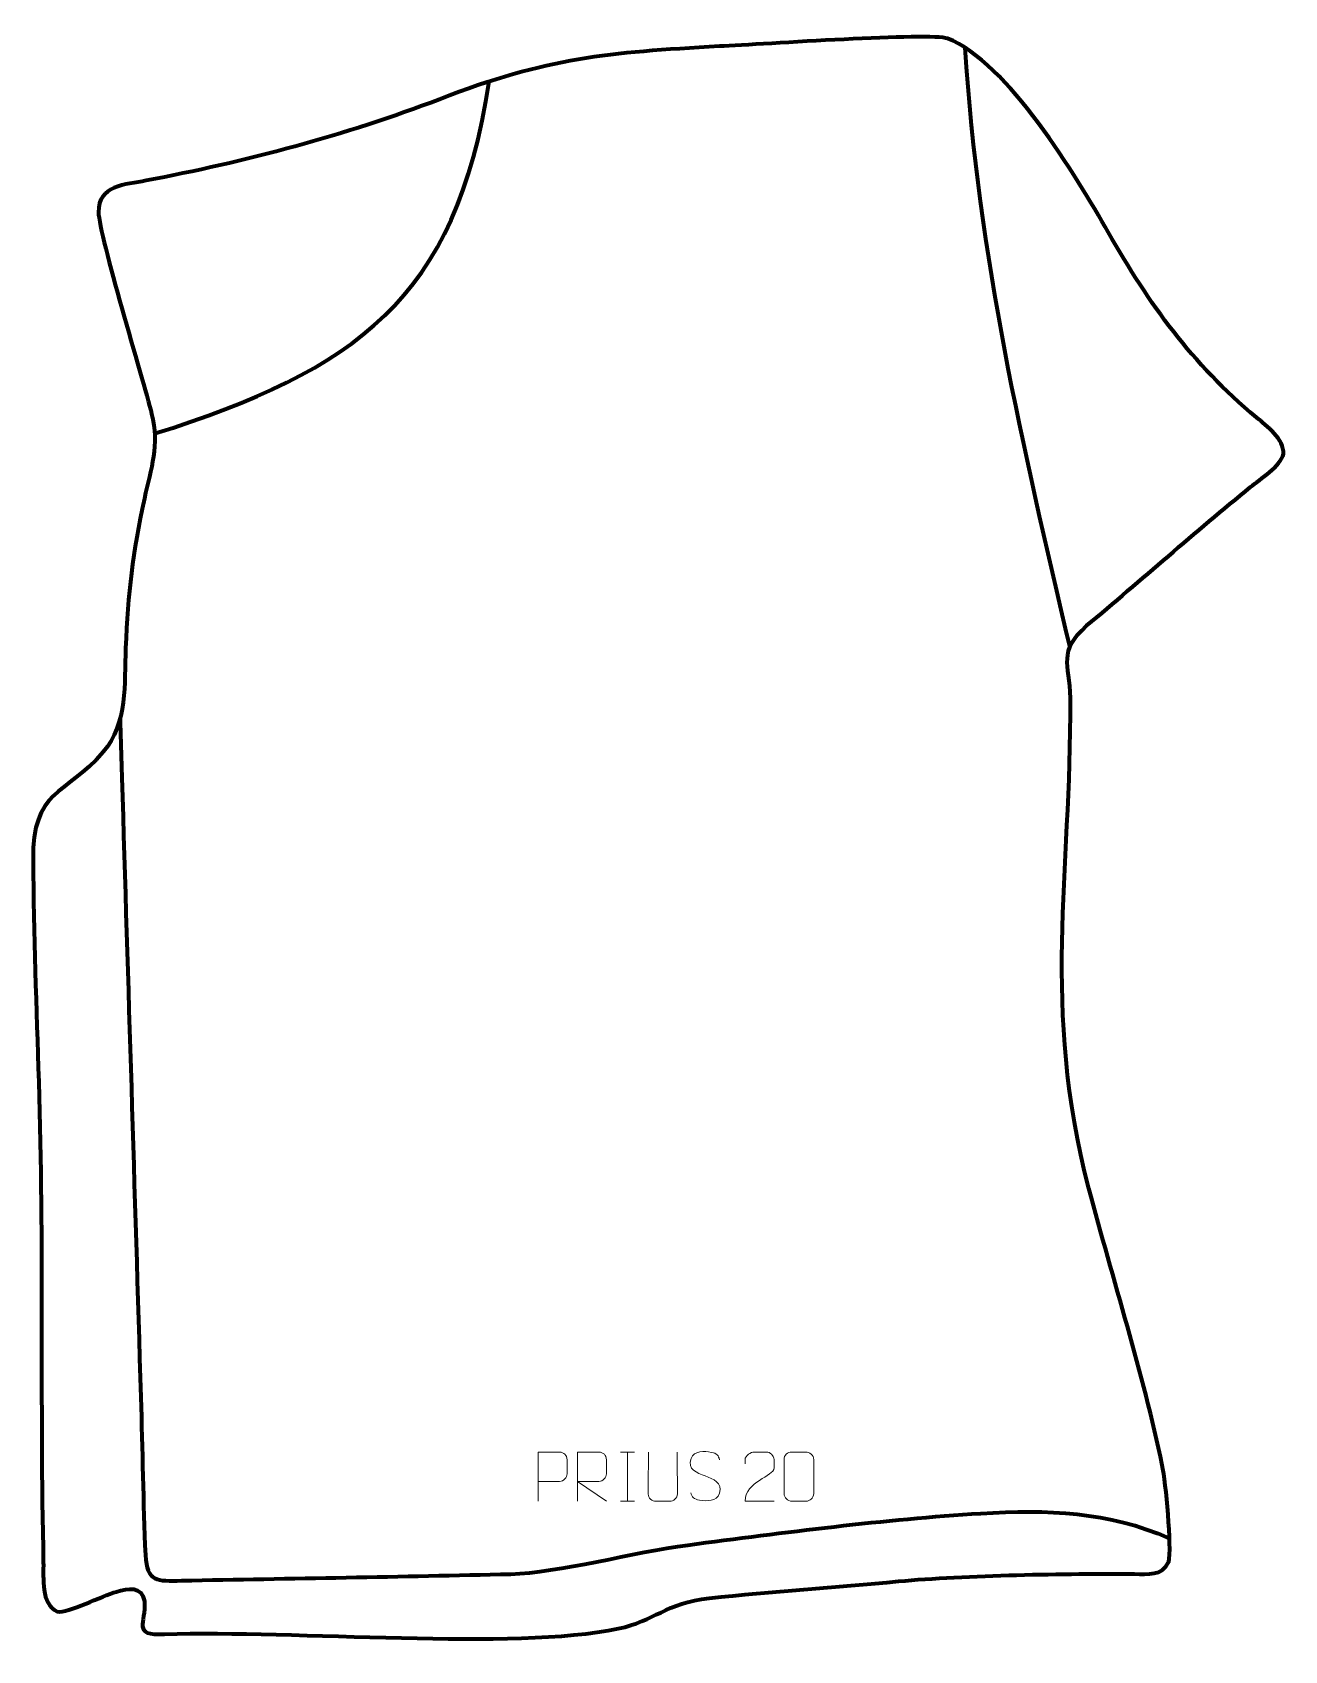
# Model space of a CAD drawing. Header units: millimetres. Extents: x -513 to 124, y 39 to 862.
import ezdxf

# ---------------------------------------------------------------- set-up
doc = ezdxf.new("R2010")
doc.units = ezdxf.units.MM
doc.header["$MEASUREMENT"] = 0
doc.layers.add('layer 1', color=7, linetype='Continuous')
doc.layers.add('layer 2', color=7, linetype='Continuous')

msp = doc.modelspace()

# ---------------------------------------------------------------- linework, layer by layer
at = {"layer": 'layer 1', "color": 140, "lineweight": 158}
for points in [[(-38.9257, 854.3701), (-32.0764, 747.4406), (-9.7841, 652.4733), (14.422, 549.1146)], [(-450.8652, 657.9453), (-349.0629, 690.1993), (-297.3403, 726.1243), (-280.8518, 836.966)]]:
    msp.add_open_spline(points, degree=3, dxfattribs=at)
msp.add_open_spline([(-468.4708, 512.9826), (-468.1638, 502.9801), (-467.8568, 492.9777), (-467.5499, 482.9752), (-467.5499, 482.9752), (-464.3264, 377.9493), (-461.1031, 272.9233), (-457.8799, 167.8974), (-457.8799, 167.8974), (-457.0593, 141.1615), (-456.7487, 114.2654), (-455.5938, 87.5819), (-455.5938, 87.5819), (-454.6626, 73.8857), (-449.932, 74.3953), (-437.1299, 74.6508), (-437.1299, 74.6508), (-381.3645, 75.7641), (-325.4672, 76.6151), (-269.7309, 77.9884), (-269.7309, 77.9884), (-246.2691, 78.5665), (-206.6845, 89.1929), (-179.7712, 92.7405), (-179.7712, 92.7405), (-130.9706, 99.1731), (-79.7625, 105.8274), (-30.7082, 108.8296), (-30.7082, 108.8296), (2.9248, 110.888), (34.0854, 109.8636), (65.1552, 96.138)], degree=3, knots=[0, 0, 0, 0, 0.11111111, 0.11111111, 0.11111111, 0.11111111, 0.22222222, 0.22222222, 0.22222222, 0.22222222, 0.33333333, 0.33333333, 0.33333333, 0.33333333, 0.44444444, 0.44444444, 0.44444444, 0.44444444, 0.55555556, 0.55555556, 0.55555556, 0.55555556, 0.66666667, 0.66666667, 0.66666667, 0.66666667, 0.77777778, 0.77777778, 0.77777778, 0.77777778, 1, 1, 1, 1], dxfattribs=at)
at = {"layer": 'layer 1', "color": 250, "lineweight": 9}
for points, knots in [([(-255.8097, 115.0132), (-255.8097, 115.0132), (-255.8097, 139.9668), (-255.8097, 139.9668), (-255.8097, 139.9668), (-252.2147, 139.9668), (-248.6194, 139.9668), (-245.024, 139.9668), (-245.024, 139.9668), (-242.6988, 139.9289), (-241.1414, 138.4388), (-241.1456, 136.0727), (-241.1456, 136.0727), (-241.146, 134.037), (-241.146, 130.9777), (-241.1456, 128.9417), (-241.1456, 128.9417), (-241.1521, 127.0663), (-242.9643, 125.1244), (-244.9739, 125.1053), (-244.9739, 125.1053), (-244.9739, 125.1053), (-255.8097, 125.1053), (-255.8097, 125.1053)], [0, 0, 0, 0, 0.14285714, 0.14285714, 0.14285714, 0.14285714, 0.28571429, 0.28571429, 0.28571429, 0.28571429, 0.42857143, 0.42857143, 0.42857143, 0.42857143, 0.57142857, 0.57142857, 0.57142857, 0.57142857, 0.71428571, 0.71428571, 0.71428571, 0.71428571, 1, 1, 1, 1]), ([(-235.8096, 115.0132), (-235.8096, 115.0132), (-235.8096, 139.9667), (-235.8096, 139.9667), (-235.8096, 139.9667), (-232.2148, 139.9667), (-228.6193, 139.9667), (-225.0241, 139.9667), (-225.0241, 139.9667), (-222.6988, 139.929), (-221.1415, 138.439), (-221.1456, 136.0726), (-221.1456, 136.0726), (-221.146, 134.0371), (-221.146, 130.9777), (-221.1456, 128.9417), (-221.1456, 128.9417), (-221.1521, 127.0662), (-222.9644, 125.1244), (-224.9739, 125.1053), (-224.9739, 125.1053), (-224.9739, 125.1053), (-235.8096, 125.1053), (-235.8096, 125.1053), (-235.8096, 125.1053), (-235.8096, 125.1053), (-221.1549, 115.0132), (-221.1549, 115.0132)], [0, 0, 0, 0, 0.125, 0.125, 0.125, 0.125, 0.25, 0.25, 0.25, 0.25, 0.375, 0.375, 0.375, 0.375, 0.5, 0.5, 0.5, 0.5, 0.625, 0.625, 0.625, 0.625, 0.75, 0.75, 0.75, 0.75, 1, 1, 1, 1]), ([(-185.1505, 139.9709), (-185.1509, 134.4314), (-185.0551, 124.2296), (-185.0547, 118.6892), (-185.0547, 118.6892), (-185.1945, 116.4497), (-186.8717, 115.0235), (-189.0194, 115.013), (-189.0194, 115.013), (-191.3513, 115.0134), (-193.6832, 115.0134), (-196.0147, 115.013), (-196.0147, 115.013), (-197.9397, 114.9115), (-199.9118, 116.728), (-199.9006, 118.6725), (-199.9006, 118.6725), (-199.9003, 124.2344), (-199.8049, 134.4098), (-199.8053, 139.9709)], [0, 0, 0, 0, 0.16666667, 0.16666667, 0.16666667, 0.16666667, 0.33333333, 0.33333333, 0.33333333, 0.33333333, 0.5, 0.5, 0.5, 0.5, 0.66666667, 0.66666667, 0.66666667, 0.66666667, 1, 1, 1, 1]), ([(-170.926, 127.9381), (-175.1743, 129.4085), (-180.0824, 131.2043), (-178.0773, 136.7246), (-178.0773, 136.7246), (-176.5738, 140.8645), (-171.3602, 140.476), (-167.7566, 139.8749), (-167.7566, 139.8749), (-164.896, 139.3977), (-164.0313, 138.1845), (-163.7207, 136.1004)], [0, 0, 0, 0, 0.25, 0.25, 0.25, 0.25, 0.5, 0.5, 0.5, 0.5, 1, 1, 1, 1]), ([(-135.926, 115.0543), (-140.8404, 115.0546), (-145.7548, 115.0546), (-150.6689, 115.0543), (-150.6689, 115.0543), (-150.6689, 124.9866), (-136.0179, 127.6278), (-135.926, 131.9381), (-135.926, 131.9381), (-135.9263, 133.3622), (-135.9263, 134.7859), (-135.926, 136.2092), (-135.926, 136.2092), (-135.9429, 138.2863), (-138.0657, 140.0111), (-139.7367, 140.0284), (-139.7367, 140.0284), (-141.8099, 140.028), (-143.8828, 140.028), (-145.9552, 140.0284), (-145.9552, 140.0284), (-147.7773, 140.0449), (-150.602, 138.2528), (-150.6689, 136.1592), (-150.6689, 136.1592), (-150.6689, 136.1592), (-150.6689, 134.1044), (-150.6689, 134.1044)], [0, 0, 0, 0, 0.125, 0.125, 0.125, 0.125, 0.25, 0.25, 0.25, 0.25, 0.375, 0.375, 0.375, 0.375, 0.5, 0.5, 0.5, 0.5, 0.625, 0.625, 0.625, 0.625, 0.75, 0.75, 0.75, 0.75, 1, 1, 1, 1]), ([(-126.8781, 140.0407), (-124.512, 140.0407), (-122.1455, 140.0407), (-119.779, 140.0407), (-119.779, 140.0407), (-117.7985, 140.0763), (-115.7725, 138.582), (-115.7454, 136.1399), (-115.7454, 136.1399), (-115.7458, 130.3825), (-115.7458, 124.6247), (-115.7454, 118.8665), (-115.7454, 118.8665), (-115.8875, 116.5389), (-117.5939, 115.0566), (-119.779, 115.0458), (-119.779, 115.0458), (-122.1514, 115.0462), (-124.5238, 115.0462), (-126.8958, 115.0458), (-126.8958, 115.0458), (-128.8543, 114.9402), (-130.8607, 116.8281), (-130.8493, 118.8491), (-130.8493, 118.8491), (-130.8489, 124.6297), (-130.8489, 130.41), (-130.8493, 136.1898), (-130.8493, 136.1898), (-130.845, 138.3318), (-129.0679, 140.0543), (-126.8781, 140.0407)], [0, 0, 0, 0, 0.11111111, 0.11111111, 0.11111111, 0.11111111, 0.22222222, 0.22222222, 0.22222222, 0.22222222, 0.33333333, 0.33333333, 0.33333333, 0.33333333, 0.44444444, 0.44444444, 0.44444444, 0.44444444, 0.55555556, 0.55555556, 0.55555556, 0.55555556, 0.66666667, 0.66666667, 0.66666667, 0.66666667, 0.77777778, 0.77777778, 0.77777778, 0.77777778, 1, 1, 1, 1]), ([(-170.926, 127.938), (-166.9074, 126.2913), (-161.8779, 124.403), (-163.7119, 119.0427), (-163.7119, 119.0427), (-165.1717, 114.7763), (-170.0825, 115.033), (-173.8086, 115.5877), (-173.8086, 115.5877), (-176.5586, 115.9975), (-177.7795, 117.211), (-178.1575, 119.3232)], [0, 0, 0, 0, 0.25, 0.25, 0.25, 0.25, 0.5, 0.5, 0.5, 0.5, 1, 1, 1, 1])]:
    msp.add_open_spline(points, degree=3, knots=knots, dxfattribs=at)
for points in [[(-214.0617, 139.9667), (-214.0617, 139.9667), (-206.8936, 139.9667), (-206.8936, 139.9667)], [(-210.4777, 139.9667), (-210.4777, 139.9667), (-210.4777, 115.0132), (-210.4777, 115.0132)], [(-214.0617, 115.0132), (-214.0617, 115.0132), (-206.8936, 115.0132), (-206.8936, 115.0132)]]:
    msp.add_open_spline(points, degree=3, dxfattribs=at)
at = {"layer": 'layer 2', "color": 242, "lineweight": 158}
msp.add_open_spline([(-163.6831, 854.9645), (-140.6641, 855.9491), (-56.3776, 862.0246), (-47.6464, 858.8827), (-47.6464, 858.8827), (-17.6149, 847.3877), (18.0895, 788.451), (34.0298, 760.3892), (34.0298, 760.3892), (55.4521, 722.9687), (76.1236, 694.0337), (109.4683, 666.1257), (109.4683, 666.1257), (114.5121, 661.9043), (123.697, 654.955), (123.0632, 647.6585), (123.0632, 647.6585), (121.7534, 641.3163), (111.2879, 634.8297), (106.3819, 630.8392), (106.3819, 630.8392), (78.1331, 607.8616), (50.9772, 583.6173), (23.0052, 560.3076), (23.0052, 560.3076), (8.388, 546.687), (14.2831, 541.5114), (14.8213, 523.4034), (14.8213, 523.4034), (15.1762, 431.7725), (0.0148, 367.159), (24.1404, 274.0856), (24.1404, 274.0856), (36.4432, 227.6766), (51.6471, 180.1158), (61.4788, 133.3202), (61.4788, 133.3202), (63.3938, 124.6711), (66.4093, 91.4236), (64.783, 84.1212), (64.783, 84.1212), (61.4249, 76.9024), (54.2532, 77.9626), (47.3173, 78.0246), (47.3173, 78.0246), (13.5303, 78.3269), (-38.6554, 77.4927), (-72.553, 74.2977), (-72.553, 74.2977), (-104.5966, 71.2775), (-136.9237, 69.1069), (-168.8373, 65.758), (-168.8373, 65.758), (-191.0697, 63.1369), (-196.5824, 54.1503), (-215.1768, 50.242), (-215.1768, 50.242), (-268.5336, 39.0272), (-378.7849, 49.6718), (-445.854, 47.3902), (-445.854, 47.3902), (-462.832, 46.8126), (-455.16, 52.7115), (-456.0992, 64.1927), (-456.0992, 64.1927), (-457.4146, 72.0725), (-464.2322, 70.7979), (-470.306, 68.9945), (-470.306, 68.9945), (-477.4323, 66.8785), (-495.0316, 57.9553), (-500.4524, 58.8907), (-500.4524, 58.8907), (-508.8388, 62.7193), (-507.3105, 76.1447), (-507.4656, 83.8362), (-507.4656, 83.8362), (-509.354, 165.4302), (-507.1229, 246.3663), (-509.8091, 328.3688), (-509.8091, 328.3688), (-511.0367, 365.8434), (-512.3562, 403.4311), (-512.7013, 440.9212), (-512.7013, 440.9212), (-513.0359, 477.2799), (-496.4464, 473.6036), (-477.0614, 496.0571), (-477.0614, 496.0571), (-464.4817, 510.628), (-466.3994, 530.8324), (-465.6163, 548.7942), (-465.6163, 548.7942), (-464.3869, 576.9935), (-462.1791, 597.2109), (-456.0931, 624.89), (-456.0931, 624.89), (-452.6732, 640.4438), (-448.426, 652.0771), (-452.3942, 668.0891), (-452.3942, 668.0891), (-456.9618, 686.5203), (-479.1824, 758.4442), (-479.422, 770.6076), (-479.422, 770.6076), (-479.6904, 784.2344), (-465.7851, 784.6055), (-455.1323, 786.6201), (-455.1323, 786.6201), (-405.701, 795.9687), (-352.9304, 809.842), (-306.0976, 827.9538), (-306.0976, 827.9538), (-250.9186, 849.2933), (-220.3962, 851.6675), (-163.6831, 854.9645)], degree=3, knots=[0, 0, 0, 0, 0.03333333, 0.03333333, 0.03333333, 0.03333333, 0.06666667, 0.06666667, 0.06666667, 0.06666667, 0.1, 0.1, 0.1, 0.1, 0.13333333, 0.13333333, 0.13333333, 0.13333333, 0.16666667, 0.16666667, 0.16666667, 0.16666667, 0.2, 0.2, 0.2, 0.2, 0.23333333, 0.23333333, 0.23333333, 0.23333333, 0.26666667, 0.26666667, 0.26666667, 0.26666667, 0.3, 0.3, 0.3, 0.3, 0.33333333, 0.33333333, 0.33333333, 0.33333333, 0.36666667, 0.36666667, 0.36666667, 0.36666667, 0.4, 0.4, 0.4, 0.4, 0.43333333, 0.43333333, 0.43333333, 0.43333333, 0.46666667, 0.46666667, 0.46666667, 0.46666667, 0.5, 0.5, 0.5, 0.5, 0.53333333, 0.53333333, 0.53333333, 0.53333333, 0.56666667, 0.56666667, 0.56666667, 0.56666667, 0.6, 0.6, 0.6, 0.6, 0.63333333, 0.63333333, 0.63333333, 0.63333333, 0.66666667, 0.66666667, 0.66666667, 0.66666667, 0.7, 0.7, 0.7, 0.7, 0.73333333, 0.73333333, 0.73333333, 0.73333333, 0.76666667, 0.76666667, 0.76666667, 0.76666667, 0.8, 0.8, 0.8, 0.8, 0.83333333, 0.83333333, 0.83333333, 0.83333333, 0.86666667, 0.86666667, 0.86666667, 0.86666667, 0.9, 0.9, 0.9, 0.9, 0.93333333, 0.93333333, 0.93333333, 0.93333333, 1, 1, 1, 1], dxfattribs=at)

doc.saveas('drawing.dxf')
